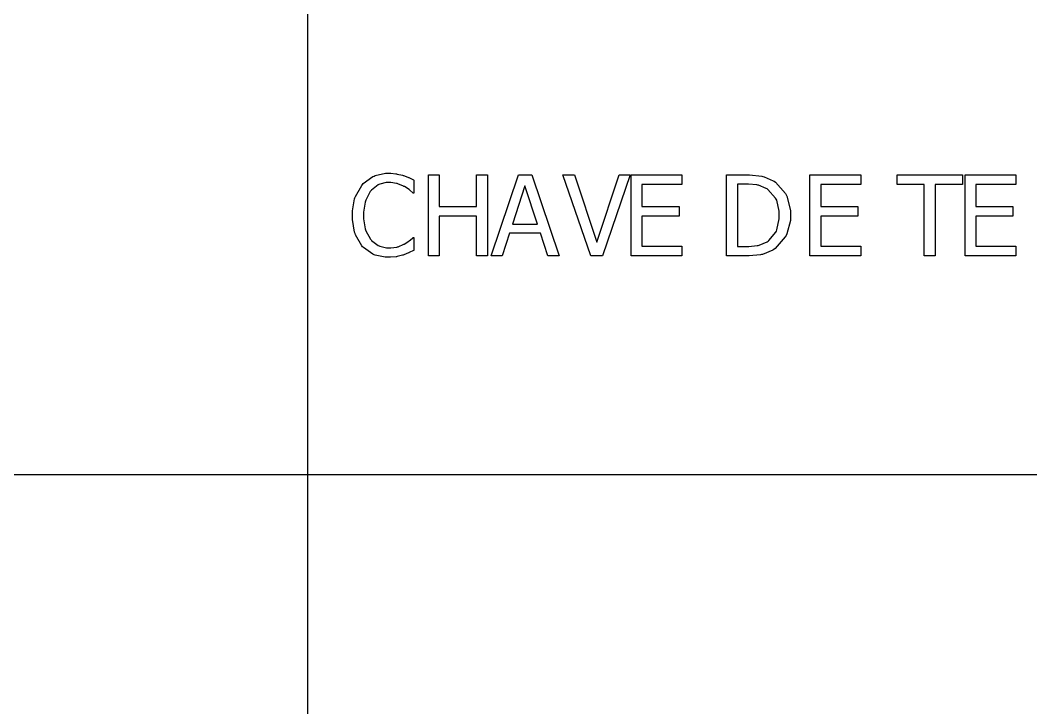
# Model space of a CAD drawing. Header units: millimetres. Extents: x 1974 to 2099, y 1386 to 1555.
# Drawn here: x 2071.407 to 2073.512, y 1485.159 to 1486.59 of the extents above; entities that cross this region are included whole.
import ezdxf

# ---------------------------------------------------------------- set-up
doc = ezdxf.new("R2010")
doc.units = ezdxf.units.MM
doc.layers.add('TEXTO', color=4, linetype='Continuous')

msp = doc.modelspace()

# ---------------------------------------------------------------- linework, layer by layer
at = {"layer": 'TEXTO', "color": 0}
for p, q in [((2072.0054, 1489.868), (2072.0054, 1472.9723)), ((2072.1214, 1486.2504), (2072.1413, 1486.2647)), ((2072.1413, 1486.2647), (2072.1437, 1486.2657)), ((2072.1437, 1486.2657), (2072.1459, 1486.2668)), ((2072.1459, 1486.2668), (2072.1674, 1486.2717)), ((2072.1674, 1486.2717), (2072.1746, 1486.2717)), ((2072.1746, 1486.2717), (2072.1786, 1486.2717)), ((2072.1786, 1486.2717), (2072.1893, 1486.2707)), ((2072.1893, 1486.2707), (2072.1905, 1486.2704)), ((2072.1905, 1486.2704), (2072.1917, 1486.2702)), ((2072.1917, 1486.2702), (2072.2033, 1486.2676)), ((2072.2033, 1486.2676), (2072.2043, 1486.2673)), ((2072.2043, 1486.2673), (2072.2052, 1486.2671)), ((2072.2052, 1486.2671), (2072.2145, 1486.2635)), ((2072.2145, 1486.2635), (2072.2155, 1486.263)), ((2072.2155, 1486.263), (2072.2164, 1486.2626)), ((2072.2164, 1486.2626), (2072.2259, 1486.2579)), ((2072.2259, 1486.2579), (2072.2268, 1486.2573)), ((2072.2268, 1486.2573), (2072.2268, 1486.2303)), ((2072.2572, 1486.0997), (2072.2572, 1486.2686)), ((2072.2572, 1486.2686), (2072.2797, 1486.2686)), ((2072.2797, 1486.2686), (2072.2797, 1486.2024)), ((2072.3574, 1486.2024), (2072.3574, 1486.2686)), ((2072.3574, 1486.2686), (2072.3798, 1486.2686)), ((2072.3798, 1486.2686), (2072.3798, 1486.0997)), ((2072.3798, 1486.2686), (2072.3798, 1486.2686)), ((2072.388, 1486.0997), (2072.4449, 1486.2686)), ((2072.4449, 1486.2686), (2072.4726, 1486.2686)), ((2072.4726, 1486.2686), (2072.5296, 1486.0997)), ((2072.5953, 1486.0997), (2072.5372, 1486.2686)), ((2072.5372, 1486.2686), (2072.5612, 1486.2686)), ((2072.5612, 1486.2686), (2072.608, 1486.1284)), ((2072.608, 1486.1284), (2072.6547, 1486.2686)), ((2072.6776, 1486.2686), (2072.6195, 1486.0997)), ((2072.6547, 1486.2686), (2072.6776, 1486.2686)), ((2072.6547, 1486.2686), (2072.6547, 1486.2686)), ((2072.6795, 1486.0997), (2072.6795, 1486.2686)), ((2072.6795, 1486.2686), (2072.785, 1486.2686)), ((2072.785, 1486.2686), (2072.785, 1486.2486)), ((2072.8782, 1486.0997), (2072.8782, 1486.2686)), ((2072.8782, 1486.2686), (2072.9166, 1486.2686)), ((2072.9166, 1486.2686), (2072.9259, 1486.2686)), ((2072.9259, 1486.2686), (2072.9517, 1486.2657)), ((2072.9517, 1486.2657), (2072.954, 1486.265)), ((2072.954, 1486.265), (2072.9563, 1486.2645)), ((2072.9563, 1486.2645), (2072.9755, 1486.2563)), ((2072.9755, 1486.2563), (2072.9771, 1486.2552)), ((2072.9771, 1486.2552), (2072.9798, 1486.2535)), ((2073.0519, 1486.0997), (2073.0519, 1486.2686)), ((2073.0519, 1486.2686), (2073.1576, 1486.2686)), ((2073.1576, 1486.2686), (2073.1576, 1486.2486)), ((2073.2334, 1486.2486), (2073.2334, 1486.2686)), ((2073.2334, 1486.2686), (2073.3694, 1486.2686)), ((2073.3694, 1486.2686), (2073.3694, 1486.2486)), ((2073.3749, 1486.0997), (2073.3749, 1486.2686)), ((2073.3749, 1486.2686), (2073.4805, 1486.2686)), ((2073.4805, 1486.2686), (2073.4805, 1486.2486)), ((2072.1049, 1486.2236), (2072.118, 1486.2465)), ((2072.118, 1486.2465), (2072.1197, 1486.2484)), ((2072.1197, 1486.2484), (2072.1214, 1486.2504)), ((2072.1358, 1486.2337), (2072.1265, 1486.2157)), ((2072.1371, 1486.235), (2072.1358, 1486.2337)), ((2072.1382, 1486.2365), (2072.1371, 1486.235)), ((2072.1523, 1486.2475), (2072.1382, 1486.2365)), ((2072.154, 1486.2481), (2072.1523, 1486.2475)), ((2072.1555, 1486.2489), (2072.154, 1486.2481)), ((2072.1692, 1486.2525), (2072.1555, 1486.2489)), ((2072.1743, 1486.2525), (2072.1692, 1486.2525)), ((2072.1784, 1486.2525), (2072.1743, 1486.2525)), ((2072.1906, 1486.2507), (2072.1784, 1486.2525)), ((2072.192, 1486.2502), (2072.1906, 1486.2507)), ((2072.1932, 1486.2499), (2072.192, 1486.2502)), ((2072.2049, 1486.245), (2072.1932, 1486.2499)), ((2072.2061, 1486.2445), (2072.2049, 1486.245)), ((2072.2071, 1486.2439), (2072.2061, 1486.2445)), ((2072.2166, 1486.2376), (2072.2071, 1486.2439)), ((2072.2174, 1486.2369), (2072.2166, 1486.2376)), ((2072.2181, 1486.2363), (2072.2174, 1486.2369)), ((2072.2245, 1486.2307), (2072.2181, 1486.2363)), ((2072.4582, 1486.2457), (2072.4322, 1486.166)), ((2072.4843, 1486.166), (2072.4582, 1486.2457)), ((2072.785, 1486.2486), (2072.7019, 1486.2486)), ((2072.7019, 1486.2486), (2072.7019, 1486.2024)), ((2072.9177, 1486.2493), (2072.9007, 1486.2493)), ((2072.9007, 1486.2493), (2072.9007, 1486.119)), ((2072.9237, 1486.2493), (2072.9177, 1486.2493)), ((2072.9414, 1486.2473), (2072.9237, 1486.2493)), ((2072.9432, 1486.247), (2072.9414, 1486.2473)), ((2072.9448, 1486.2466), (2072.9432, 1486.247)), ((2072.9608, 1486.2401), (2072.9448, 1486.2466)), ((2072.9624, 1486.2391), (2072.9608, 1486.2401)), ((2072.9644, 1486.2378), (2072.9624, 1486.2391)), ((2072.9804, 1486.22), (2072.9644, 1486.2378)), ((2072.9798, 1486.2535), (2073.0008, 1486.2296)), ((2073.1576, 1486.2486), (2073.0744, 1486.2486)), ((2073.0744, 1486.2486), (2073.0744, 1486.2024)), ((2073.2901, 1486.2486), (2073.2334, 1486.2486)), ((2073.2901, 1486.0997), (2073.2901, 1486.2486)), ((2073.3694, 1486.2486), (2073.3126, 1486.2486)), ((2073.3126, 1486.2486), (2073.3126, 1486.0997)), ((2073.4805, 1486.2486), (2073.3974, 1486.2486)), ((2073.3974, 1486.2486), (2073.3974, 1486.2024)), ((2072.0986, 1486.1933), (2072.103, 1486.2183)), ((2072.103, 1486.2183), (2072.104, 1486.2209)), ((2072.104, 1486.2209), (2072.1049, 1486.2236)), ((2072.1259, 1486.2134), (2072.1252, 1486.2113)), ((2072.1265, 1486.2157), (2072.1259, 1486.2134)), ((2072.225, 1486.2303), (2072.2245, 1486.2307)), ((2072.2268, 1486.2303), (2072.225, 1486.2303)), ((2072.9815, 1486.2177), (2072.9804, 1486.22)), ((2072.9826, 1486.2155), (2072.9815, 1486.2177)), ((2072.988, 1486.1926), (2072.9826, 1486.2155)), ((2073.0008, 1486.2296), (2073.0023, 1486.2266)), ((2073.0023, 1486.2266), (2073.0038, 1486.2237)), ((2073.0038, 1486.2237), (2073.0114, 1486.194)), ((2072.0986, 1486.184), (2072.0986, 1486.1933)), ((2072.1252, 1486.2113), (2072.1219, 1486.1909)), ((2072.2797, 1486.2024), (2072.3574, 1486.2024)), ((2072.7019, 1486.2024), (2072.7794, 1486.2024)), ((2072.7794, 1486.2024), (2072.7794, 1486.1824)), ((2072.988, 1486.1843), (2072.988, 1486.1926)), ((2073.0114, 1486.194), (2073.0114, 1486.184)), ((2073.0744, 1486.2024), (2073.1519, 1486.2024)), ((2073.1519, 1486.2024), (2073.1519, 1486.1824)), ((2073.3974, 1486.2024), (2073.4748, 1486.2024)), ((2073.4748, 1486.2024), (2073.4748, 1486.1824)), ((2072.0986, 1486.1753), (2072.0986, 1486.184)), ((2072.1032, 1486.1491), (2072.0986, 1486.1753)), ((2072.1219, 1486.1909), (2072.1219, 1486.184)), ((2072.1219, 1486.184), (2072.1219, 1486.1765)), ((2072.1219, 1486.1765), (2072.1254, 1486.1563)), ((2072.3574, 1486.1824), (2072.2797, 1486.1824)), ((2072.2797, 1486.1824), (2072.2797, 1486.0997)), ((2072.3574, 1486.0997), (2072.3574, 1486.1824)), ((2072.7794, 1486.1824), (2072.7019, 1486.1824)), ((2072.7019, 1486.1824), (2072.7019, 1486.1197)), ((2072.983, 1486.1536), (2072.988, 1486.1767)), ((2072.988, 1486.1767), (2072.988, 1486.1843)), ((2072.988, 1486.1843), (2072.988, 1486.1843)), ((2073.0114, 1486.1736), (2073.0035, 1486.1454)), ((2073.0114, 1486.184), (2073.0114, 1486.1736)), ((2073.0114, 1486.184), (2073.0114, 1486.184)), ((2073.1519, 1486.1824), (2073.0744, 1486.1824)), ((2073.0744, 1486.1824), (2073.0744, 1486.1197)), ((2073.4748, 1486.1824), (2073.3974, 1486.1824)), ((2073.3974, 1486.1824), (2073.3974, 1486.1197)), ((2072.1042, 1486.1463), (2072.1032, 1486.1491)), ((2072.1254, 1486.1563), (2072.1261, 1486.1541)), ((2072.1261, 1486.1541), (2072.1268, 1486.1521)), ((2072.1268, 1486.1521), (2072.1364, 1486.1344)), ((2072.4322, 1486.166), (2072.4843, 1486.166)), ((2072.4322, 1486.166), (2072.4322, 1486.166)), ((2072.9665, 1486.1316), (2072.9811, 1486.1493)), ((2072.9811, 1486.1493), (2072.9821, 1486.1514)), ((2072.9821, 1486.1514), (2072.983, 1486.1536)), ((2072.1051, 1486.1436), (2072.1042, 1486.1463)), ((2072.1181, 1486.1207), (2072.1051, 1486.1436)), ((2072.1364, 1486.1344), (2072.1377, 1486.133)), ((2072.1377, 1486.133), (2072.1388, 1486.1316)), ((2072.1388, 1486.1316), (2072.1525, 1486.1211)), ((2072.2081, 1486.125), (2072.2171, 1486.131)), ((2072.2171, 1486.131), (2072.2179, 1486.1316)), ((2072.2179, 1486.1316), (2072.2187, 1486.1323)), ((2072.2187, 1486.1323), (2072.2246, 1486.1375)), ((2072.2246, 1486.1375), (2072.2251, 1486.1379)), ((2072.2251, 1486.1379), (2072.2268, 1486.1379)), ((2072.2268, 1486.1379), (2072.2268, 1486.1111)), ((2072.426, 1486.147), (2072.4107, 1486.0997)), ((2072.4905, 1486.147), (2072.426, 1486.147)), ((2072.5058, 1486.0997), (2072.4905, 1486.147)), ((2072.9458, 1486.1218), (2072.9629, 1486.1292)), ((2072.9629, 1486.1292), (2072.9645, 1486.1303)), ((2072.9645, 1486.1303), (2072.9665, 1486.1316)), ((2073.0004, 1486.1392), (2072.9795, 1486.1149)), ((2073.002, 1486.1423), (2073.0004, 1486.1392)), ((2073.0035, 1486.1454), (2073.002, 1486.1423)), ((2072.1198, 1486.1188), (2072.1181, 1486.1207)), ((2072.1215, 1486.117), (2072.1198, 1486.1188)), ((2072.1414, 1486.1032), (2072.1215, 1486.117)), ((2072.1525, 1486.1211), (2072.1542, 1486.1203)), ((2072.1542, 1486.1203), (2072.1557, 1486.1196)), ((2072.1557, 1486.1196), (2072.1697, 1486.1161)), ((2072.1697, 1486.1161), (2072.1743, 1486.1161)), ((2072.1743, 1486.1161), (2072.1788, 1486.1161)), ((2072.1788, 1486.1161), (2072.1909, 1486.118)), ((2072.1909, 1486.118), (2072.1924, 1486.1184)), ((2072.1924, 1486.1184), (2072.1937, 1486.1188)), ((2072.1937, 1486.1188), (2072.2061, 1486.1239)), ((2072.2061, 1486.1239), (2072.2071, 1486.1244)), ((2072.2071, 1486.1244), (2072.2081, 1486.125)), ((2072.2259, 1486.1108), (2072.217, 1486.1066)), ((2072.2268, 1486.1111), (2072.2259, 1486.1108)), ((2072.7019, 1486.1197), (2072.785, 1486.1197)), ((2072.785, 1486.1197), (2072.785, 1486.0997)), ((2072.9007, 1486.119), (2072.9177, 1486.119)), ((2072.9177, 1486.119), (2072.9243, 1486.119)), ((2072.9243, 1486.119), (2072.942, 1486.1211)), ((2072.942, 1486.1211), (2072.944, 1486.1215)), ((2072.944, 1486.1215), (2072.9458, 1486.1218)), ((2072.9747, 1486.1119), (2072.953, 1486.1029)), ((2072.9768, 1486.1132), (2072.9747, 1486.1119)), ((2072.9795, 1486.1149), (2072.9768, 1486.1132)), ((2073.0744, 1486.1197), (2073.1576, 1486.1197)), ((2073.1576, 1486.1197), (2073.1576, 1486.0997)), ((2073.3974, 1486.1197), (2073.4805, 1486.1197)), ((2073.4805, 1486.1197), (2073.4805, 1486.0997)), ((2072.1438, 1486.1022), (2072.1414, 1486.1032)), ((2072.1461, 1486.1013), (2072.1438, 1486.1022)), ((2072.1666, 1486.0967), (2072.1461, 1486.1013)), ((2072.1742, 1486.0967), (2072.1666, 1486.0967)), ((2072.178, 1486.0967), (2072.1742, 1486.0967)), ((2072.1742, 1486.0967), (2072.1742, 1486.0967)), ((2072.1896, 1486.0977), (2072.178, 1486.0967)), ((2072.1906, 1486.0979), (2072.1896, 1486.0977)), ((2072.1916, 1486.0982), (2072.1906, 1486.0979)), ((2072.2031, 1486.1012), (2072.1916, 1486.0982)), ((2072.2043, 1486.1015), (2072.2031, 1486.1012)), ((2072.2055, 1486.102), (2072.2043, 1486.1015)), ((2072.2154, 1486.1058), (2072.2055, 1486.102)), ((2072.2162, 1486.1062), (2072.2154, 1486.1058)), ((2072.217, 1486.1066), (2072.2162, 1486.1062)), ((2072.2797, 1486.0997), (2072.2572, 1486.0997)), ((2072.3798, 1486.0997), (2072.3574, 1486.0997)), ((2072.4107, 1486.0997), (2072.388, 1486.0997)), ((2072.4107, 1486.0997), (2072.4107, 1486.0997)), ((2072.5296, 1486.0997), (2072.5058, 1486.0997)), ((2072.6195, 1486.0997), (2072.5953, 1486.0997)), ((2072.785, 1486.0997), (2072.6795, 1486.0997)), ((2072.785, 1486.0997), (2072.785, 1486.0997)), ((2072.9171, 1486.0997), (2072.8782, 1486.0997)), ((2072.9249, 1486.0997), (2072.9171, 1486.0997)), ((2072.9486, 1486.102), (2072.9249, 1486.0997)), ((2072.9508, 1486.1024), (2072.9486, 1486.102)), ((2072.953, 1486.1029), (2072.9508, 1486.1024)), ((2073.1576, 1486.0997), (2073.0519, 1486.0997)), ((2073.1576, 1486.0997), (2073.1576, 1486.0997)), ((2073.3126, 1486.0997), (2073.2901, 1486.0997)), ((2073.3126, 1486.0997), (2073.3126, 1486.0997)), ((2073.4805, 1486.0997), (2073.3749, 1486.0997)), ((2073.4805, 1486.0997), (2073.4805, 1486.0997)), ((2098.7779, 1485.644), (2069.8934, 1485.644))]:
    msp.add_line(p, q, dxfattribs=at)

doc.saveas('drawing.dxf')
